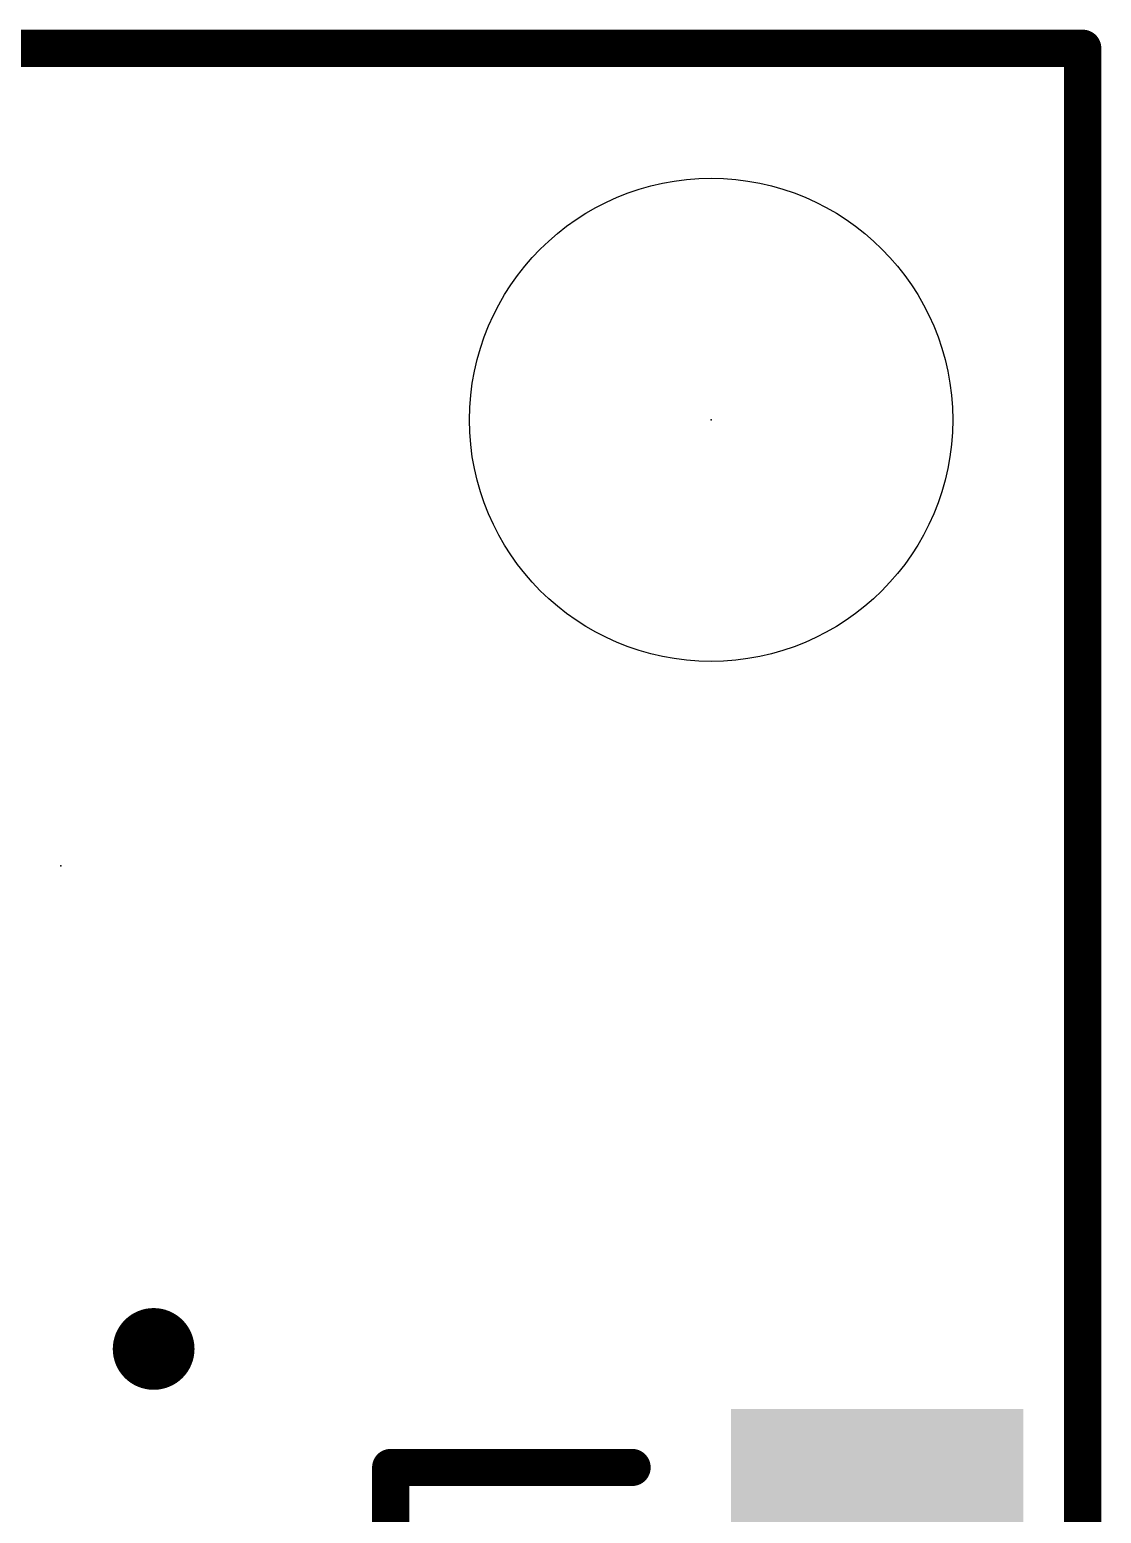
# Model space of a CAD drawing. Extents: x -15.2 to 25.5, y -11.4 to 25.5.
# Drawn here: x 18.2 to 25.53, y 15.39 to 25.53 of the extents above; entities that cross this region are included whole.
import ezdxf

# ---------------------------------------------------------------- set-up
doc = ezdxf.new("R2010")
doc.units = 0
for name, color, linetype in [('1', 12, 'CONTINUOUS'), ('16', 132, 'CONTINUOUS'), ('18', 110, 'CONTINUOUS'), ('20', 53, 'CONTINUOUS'), ('21', 41, 'CONTINUOUS'), ('23', 53, 'CONTINUOUS'), ('24', 53, 'CONTINUOUS')]:
    doc.layers.add(name, color=color, linetype=linetype)

# ---------------------------------------------------------------- blocks, each defined once
blk = doc.blocks.new('RECT')
blk.add_solid([(-0.5, -0.5), (0.5, -0.5), (-0.5, 0.5), (0.5, 0.5)])
blk = doc.blocks.new('ROUNDV')
at = {"const_width": 0.5}
blk.add_lwpolyline([(0, -0.25, 1), (0, 0.25, 1), (0, -0.25)], format="xyb", dxfattribs=at)

msp = doc.modelspace()

# ---------------------------------------------------------------- linework, layer by layer
at = {"layer": '1', "const_width": 0.254}
for points in [[(0, 25.4), (25.4, 25.4)], [(25.4, 25.4), (25.4, 0)]]:
    msp.add_lwpolyline(points, dxfattribs=at)
at = {"layer": '1', "const_width": 0.127}
for points in [[(25.4635, 25.4, 1), (25.3365, 25.4)], [(25.4, 25.3365, 1), (25.4, 25.4635)]]:
    msp.add_lwpolyline(points, format="xyb", dxfattribs=at)
at = {"layer": '16', "const_width": 0.254}
for points in [[(0, 25.4), (25.4, 25.4)], [(25.4, 25.4), (25.4, 0)]]:
    msp.add_lwpolyline(points, dxfattribs=at)
at = {"layer": '16', "const_width": 0.127}
for points in [[(25.4635, 25.4, 1), (25.3365, 25.4)], [(25.4, 25.3365, 1), (25.4, 25.4635)]]:
    msp.add_lwpolyline(points, format="xyb", dxfattribs=at)
at = {"layer": '20', "const_width": 0.2032}
for points in [[(0, 25.4), (25.4, 25.4)], [(25.4, 25.4), (25.4, 0)]]:
    msp.add_lwpolyline(points, dxfattribs=at)
at = {"layer": '20', "const_width": 0.1016}
for points in [[(25.4508, 25.4, 1), (25.3492, 25.4)], [(25.4, 25.3492, 1), (25.4, 25.4508)]]:
    msp.add_lwpolyline(points, format="xyb", dxfattribs=at)
at = {"layer": '20'}
msp.add_circle((22.86, 22.86), 1.651, dxfattribs=at)
at = {"layer": '21', "const_width": 0.254}
for points in [[(20.67, 14.95), (20.67, 15.7)], [(20.67, 15.7), (22.32, 15.7)]]:
    msp.add_lwpolyline(points, dxfattribs=at)
at = {"layer": '21', "const_width": 0.127}
for points in [[(20.7335, 15.7, 1), (20.6065, 15.7)], [(20.67, 15.7635, 1), (20.67, 15.6365)], [(22.32, 15.6365, 1), (22.32, 15.7635)]]:
    msp.add_lwpolyline(points, format="xyb", dxfattribs=at)
at = {"layer": '23'}
msp.add_point((22.86, 22.86), dxfattribs=at)
at = {"layer": '24'}
msp.add_point((18.415, 19.812), dxfattribs=at)

# ---------------------------------------------------------------- block references
at = {"layer": '1', "xscale": 1.2, "yscale": 2, "rotation": 90}
msp.add_blockref('RECT', (23.995, 15.5), dxfattribs=at)
at = {"layer": '18', "xscale": 0.5588, "yscale": 0.5588}
msp.add_blockref('ROUNDV', (19.05, 16.51), dxfattribs=at)
msp.add_blockref('ROUNDV', (19.05, 16.51), dxfattribs=at)

doc.saveas('drawing.dxf')
